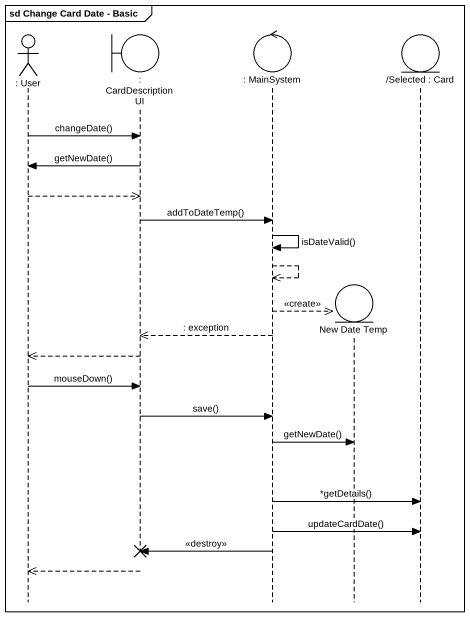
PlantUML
@startuml
mainframe sd Change Card Date - Basic
hide footbox
actor ": User" as User
boundary ": CardDescriptionUI" as CardDescriptionUI
control ": MainSystem" as MainSystem
entity "New Date Temp" as New_Date_Temp
entity "/Selected : Card" as Selected_Card

User -> CardDescriptionUI : changeDate()
CardDescriptionUI -> User : getNewDate()
User -->> CardDescriptionUI
CardDescriptionUI -> MainSystem : addToDateTemp()
MainSystem -> MainSystem : isDateValid()
MainSystem -->> MainSystem
MainSystem -->> New_Date_Temp ** : <<create>>
MainSystem -->> CardDescriptionUI : : exception
CardDescriptionUI -->> User
User -> CardDescriptionUI : mouseDown()
CardDescriptionUI -> MainSystem : save()
MainSystem -> New_Date_Temp : getNewDate()
MainSystem -> Selected_Card : *getDetails()
MainSystem -> Selected_Card : updateCardDate()
MainSystem -> CardDescriptionUI !! : <<destroy>>
CardDescriptionUI -->> User
@enduml
